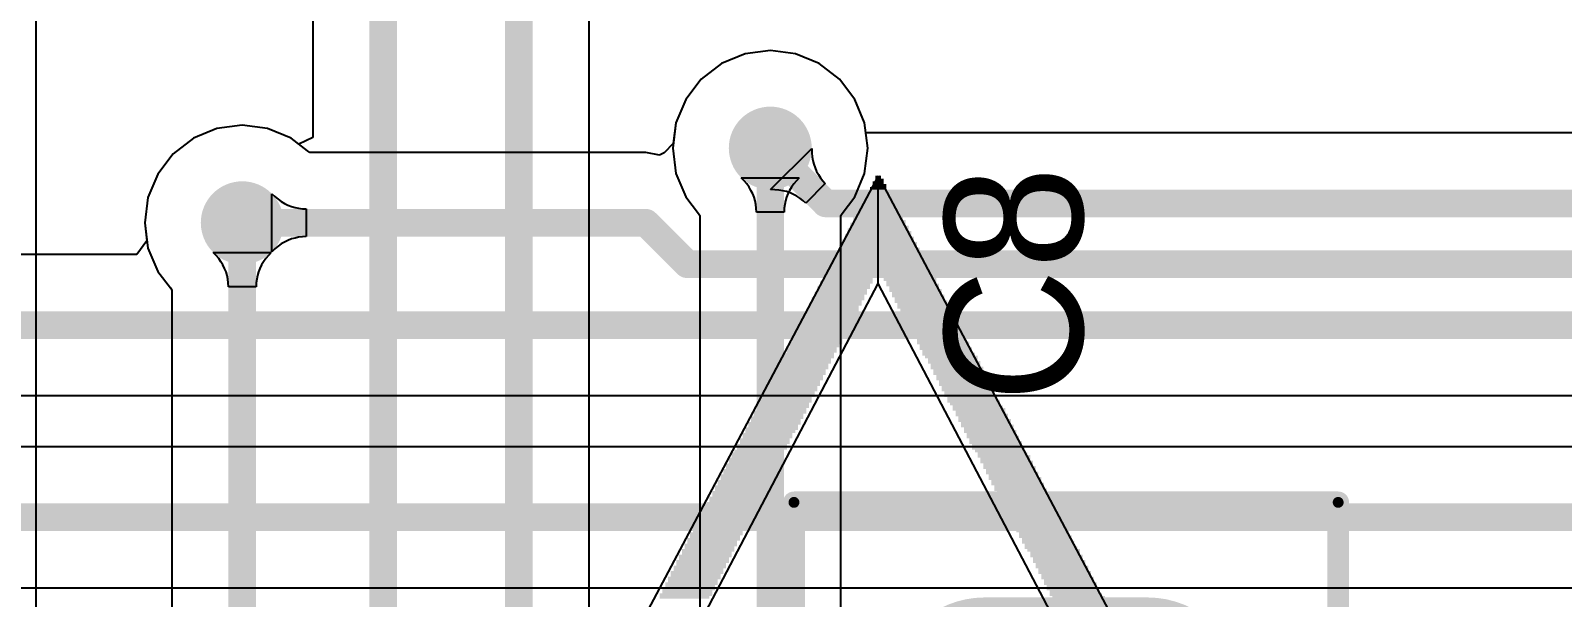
# Model space of a CAD drawing. Extents: x 8 to 204, y 9 to 177.
# Drawn here: x 56.17 to 70.24, y 38.21 to 43.42 of the extents above; entities that cross this region are included whole.
import ezdxf

# ---------------------------------------------------------------- set-up
doc = ezdxf.new("R2010")
doc.units = 0
doc.layers.get('0').update_dxf_attribs({"linetype": 'CONTINUOUS'})
for name, color, linetype in [('BOTTOMLAYER', 5, 'CONTINUOUS'), ('BOTTOMOVERLAY', 54, 'CONTINUOUS'), ('MECHANICAL13', 56, 'CONTINUOUS'), ('MECHANICAL15', 56, 'CONTINUOUS'), ('MULTILAYER', 9, 'CONTINUOUS'), ('TOPLAYER', 1, 'CONTINUOUS'), ('TOPOVERLAY', 2, 'CONTINUOUS'), ('TOPPASTE', 8, 'CONTINUOUS'), ('TOPSOLDER', 216, 'CONTINUOUS'), ('VIAHOLELAYER', 16, 'CONTINUOUS')]:
    doc.layers.add(name, color=color, linetype=linetype)

# ---------------------------------------------------------------- blocks, each defined once
blk = doc.blocks.new('CASE_B_212')
at = {"layer": 'MECHANICAL13', "const_width": 0.1}
for points in [[(-1.85, 1.5), (1.85, 1.5)], [(-1.85, 1.5), (-1.85, -1.5)], [(1.85, 1.5), (1.85, -1.5)], [(-1.85, -1.5), (1.85, -1.5)]]:
    blk.add_lwpolyline(points, dxfattribs=at)
at = {"layer": 'MECHANICAL13', "const_width": 0.05}
for points in [[(-1.875, 1.5, 1), (-1.825, 1.5, 1)], [(-1.875, 1.5, 1), (-1.825, 1.5, 1)], [(1.825, 1.5, 1), (1.875, 1.5, 1)], [(1.825, 1.5, 1), (1.875, 1.5, 1)], [(-1.875, -1.5, 1), (-1.825, -1.5, 1)], [(-1.875, -1.5, 1), (-1.825, -1.5, 1)], [(1.825, -1.5, 1), (1.875, -1.5, 1)], [(1.825, -1.5, 1), (1.875, -1.5, 1)]]:
    blk.add_lwpolyline(points, format="xyb", close=True, dxfattribs=at)
at = {"layer": 'MECHANICAL13'}
blk.add_solid([(-1.85, -1.5), (-1.352, -1.5), (-1.85, 1.5), (-1.352, 1.5)], dxfattribs=at)
at = {"layer": 'MECHANICAL15', "const_width": 0.1}
for points in [[(-4.975, 2.5), (4.975, 2.5)], [(-4.975, 2.5), (-4.975, -2.5)], [(4.975, 2.5), (4.975, -2.5)], [(0, 0.5), (0, -0.5)], [(-0.5, 0), (0.5, 0)], [(-4.975, -2.5), (4.975, -2.5)]]:
    blk.add_lwpolyline(points, dxfattribs=at)
at = {"layer": 'MECHANICAL15', "const_width": 0.05}
for points in [[(-5, 2.5, 1), (-4.95, 2.5, 1)], [(-5, 2.5, 1), (-4.95, 2.5, 1)], [(4.95, 2.5, 1), (5, 2.5, 1)], [(4.95, 2.5, 1), (5, 2.5, 1)], [(-0.025, 0.5, 1), (0.025, 0.5, 1)], [(-0.525, 0, 1), (-0.475, 0, 1)], [(0.475, 0, 1), (0.525, 0, 1)], [(-0.025, -0.5, 1), (0.025, -0.5, 1)], [(-5, -2.5, 1), (-4.95, -2.5, 1)], [(-5, -2.5, 1), (-4.95, -2.5, 1)], [(4.95, -2.5, 1), (5, -2.5, 1)], [(4.95, -2.5, 1), (5, -2.5, 1)]]:
    blk.add_lwpolyline(points, format="xyb", close=True, dxfattribs=at)
at = {"layer": 'TOPLAYER', "const_width": 0.75}
for points in [[(-3.6, 0.75, 1), (-2.85, 0.75, 1)], [(-1.95, 0.75, 1), (-1.2, 0.75, 1)], [(1.2, 0.75, 1), (1.95, 0.75, 1)], [(2.85, 0.75, 1), (3.6, 0.75, 1)], [(-3.6, -0.75, 1), (-2.85, -0.75, 1)], [(-1.95, -0.75, 1), (-1.2, -0.75, 1)], [(1.2, -0.75, 1), (1.95, -0.75, 1)], [(2.85, -0.75, 1), (3.6, -0.75, 1)]]:
    blk.add_lwpolyline(points, format="xyb", close=True, dxfattribs=at)
at = {"layer": 'TOPLAYER'}
for points in [[(-1.575, -1.5), (-1.575, 1.5), (-3.225, -1.5), (-3.225, 1.5)], [(3.225, -1.5), (3.225, 1.5), (1.575, -1.5), (1.575, 1.5)], [(-0.825, -0.75), (-0.825, 0.75), (-3.975, -0.75), (-3.975, 0.75)], [(3.975, -0.75), (3.975, 0.75), (0.825, -0.75), (0.825, 0.75)]]:
    blk.add_solid(points, dxfattribs=at)
at = {"layer": 'TOPOVERLAY'}
for p, q in [((0.003, -6.706), (0.003, -5.849)), ((-0.425, -6.277), (0.432, -6.277))]:
    blk.add_line(p, q, dxfattribs=at)
at = {"layer": 'TOPOVERLAY', "const_width": 0.2}
for points in [[(-4.975, 2.5), (-4.975, -2.5)], [(-4.975, 2.5), (4.975, 2.5)], [(4.975, 2.5), (4.975, -2.5)], [(-4.975, -2.5), (4.975, -2.5)]]:
    blk.add_lwpolyline(points, dxfattribs=at)
at = {"layer": 'TOPOVERLAY', "const_width": 0.1}
for points in [[(-5.025, 2.5, 1), (-4.925, 2.5, 1)], [(-5.025, 2.5, 1), (-4.925, 2.5, 1)], [(4.925, 2.5, 1), (5.025, 2.5, 1)], [(4.925, 2.5, 1), (5.025, 2.5, 1)], [(-5.025, -2.5, 1), (-4.925, -2.5, 1)], [(-5.025, -2.5, 1), (-4.925, -2.5, 1)], [(4.925, -2.5, 1), (5.025, -2.5, 1)], [(4.925, -2.5, 1), (5.025, -2.5, 1)]]:
    blk.add_lwpolyline(points, format="xyb", close=True, dxfattribs=at)
at = {"layer": 'TOPOVERLAY'}
blk.add_solid([(-0.686, -2.5), (0, -2.5), (-0.686, 2.5), (0, 2.5)], dxfattribs=at)
at = {"layer": 'TOPPASTE', "const_width": 0.75}
for points in [[(-3.6, 0.75, 1), (-2.85, 0.75, 1)], [(-1.95, 0.75, 1), (-1.2, 0.75, 1)], [(1.2, 0.75, 1), (1.95, 0.75, 1)], [(2.85, 0.75, 1), (3.6, 0.75, 1)], [(-3.6, -0.75, 1), (-2.85, -0.75, 1)], [(-1.95, -0.75, 1), (-1.2, -0.75, 1)], [(1.2, -0.75, 1), (1.95, -0.75, 1)], [(2.85, -0.75, 1), (3.6, -0.75, 1)]]:
    blk.add_lwpolyline(points, format="xyb", close=True, dxfattribs=at)
at = {"layer": 'TOPPASTE'}
for points in [[(-1.575, -1.5), (-1.575, 1.5), (-3.225, -1.5), (-3.225, 1.5)], [(3.225, -1.5), (3.225, 1.5), (1.575, -1.5), (1.575, 1.5)], [(-0.825, -0.75), (-0.825, 0.75), (-3.975, -0.75), (-3.975, 0.75)], [(3.975, -0.75), (3.975, 0.75), (0.825, -0.75), (0.825, 0.75)]]:
    blk.add_solid(points, dxfattribs=at)
at = {"layer": 'TOPSOLDER', "const_width": 0.877}
for points in [[(-3.663, 0.75, 1), (-2.786, 0.75, 1)], [(-2.014, 0.75, 1), (-1.137, 0.75, 1)], [(1.137, 0.75, 1), (2.014, 0.75, 1)], [(2.786, 0.75, 1), (3.663, 0.75, 1)], [(-3.663, -0.75, 1), (-2.786, -0.75, 1)], [(-2.014, -0.75, 1), (-1.137, -0.75, 1)], [(1.137, -0.75, 1), (2.014, -0.75, 1)], [(2.786, -0.75, 1), (3.663, -0.75, 1)]]:
    blk.add_lwpolyline(points, format="xyb", close=True, dxfattribs=at)
at = {"layer": 'TOPSOLDER'}
for points in [[(-1.575, -1.627), (-1.575, 1.627), (-3.225, -1.627), (-3.225, 1.627)], [(3.225, -1.627), (3.225, 1.627), (1.575, -1.627), (1.575, 1.627)], [(-0.698, -0.75), (-0.698, 0.75), (-4.102, -0.75), (-4.102, 0.75)], [(4.102, -0.75), (4.102, 0.75), (0.698, -0.75), (0.698, 0.75)]]:
    blk.add_solid(points, dxfattribs=at)
blk = doc.blocks.new('LEIA_DOCUMENTACAO_B_224')
at = {"layer": 'BOTTOMOVERLAY'}
for p, q in [((-0.0254, -7.5184), (-6.1976, 4.1148)), ((-5.6134, 4.1148), (-0.0254, -6.5278)), ((-0.0254, -7.5184), (6.1468, 4.1148)), ((5.5626, 4.1148), (-0.0254, -6.5278)), ((-0.0254, -6.5278), (-0.0254, -7.5184)), ((-0.0254, -6.5278), (-0.0254, -7.5184))]:
    blk.add_line(p, q, dxfattribs=at)
for points in [[(-2.1082, -3.6576), (-1.6256, -3.6576), (-2.1082, -3.6322), (-1.6256, -3.6322)], [(-2.0828, -3.683), (-1.6002, -3.683), (-2.0828, -3.6576), (-1.6002, -3.6576)], [(1.4986, -3.683), (1.9812, -3.683), (1.4986, -3.6576), (1.9812, -3.6576)], [(1.524, -3.6576), (1.9812, -3.6576), (1.524, -3.6322), (1.9812, -3.6322)], [(-2.0574, -3.7084), (-1.6002, -3.7084), (-2.0574, -3.683), (-1.6002, -3.683)], [(-2.0574, -3.7338), (-1.5748, -3.7338), (-2.0574, -3.7084), (-1.5748, -3.7084)], [(-2.032, -3.7592), (-1.5748, -3.7592), (-2.032, -3.7338), (-1.5748, -3.7338)], [(-2.032, -3.7846), (-1.5494, -3.7846), (-2.032, -3.7592), (-1.5494, -3.7592)], [(-2.0066, -3.81), (-1.5494, -3.81), (-2.0066, -3.7846), (-1.5494, -3.7846)], [(1.4478, -3.7846), (1.9304, -3.7846), (1.4478, -3.7592), (1.9304, -3.7592)], [(1.4478, -3.81), (1.905, -3.81), (1.4478, -3.7846), (1.905, -3.7846)], [(1.4732, -3.7338), (1.9558, -3.7338), (1.4732, -3.7084), (1.9558, -3.7084)], [(1.4732, -3.7592), (1.9304, -3.7592), (1.4732, -3.7338), (1.9304, -3.7338)], [(1.4986, -3.7084), (1.9558, -3.7084), (1.4986, -3.683), (1.9558, -3.683)], [(-2.0066, -3.8354), (-1.524, -3.8354), (-2.0066, -3.81), (-1.524, -3.81)], [(-1.9812, -3.8608), (-1.524, -3.8608), (-1.9812, -3.8354), (-1.524, -3.8354)], [(-1.9812, -3.8862), (-1.4986, -3.8862), (-1.9812, -3.8608), (-1.4986, -3.8608)], [(-1.9558, -3.9116), (-1.4986, -3.9116), (-1.9558, -3.8862), (-1.4986, -3.8862)], [(-1.9558, -3.937), (-1.4732, -3.937), (-1.9558, -3.9116), (-1.4732, -3.9116)], [(-1.9304, -3.9624), (-1.4732, -3.9624), (-1.9304, -3.937), (-1.4732, -3.937)], [(1.3716, -3.937), (1.8542, -3.937), (1.3716, -3.9116), (1.8542, -3.9116)], [(1.3716, -3.9624), (1.8288, -3.9624), (1.3716, -3.937), (1.8288, -3.937)], [(1.397, -3.8862), (1.8796, -3.8862), (1.397, -3.8608), (1.8796, -3.8608)], [(1.397, -3.9116), (1.8542, -3.9116), (1.397, -3.8862), (1.8542, -3.8862)], [(1.4224, -3.8354), (1.905, -3.8354), (1.4224, -3.81), (1.905, -3.81)], [(1.4224, -3.8608), (1.8796, -3.8608), (1.4224, -3.8354), (1.8796, -3.8354)], [(-1.9304, -3.9878), (-1.4478, -3.9878), (-1.9304, -3.9624), (-1.4478, -3.9624)], [(-1.905, -4.0132), (-1.4478, -4.0132), (-1.905, -3.9878), (-1.4478, -3.9878)], [(-1.905, -4.0386), (-1.4224, -4.0386), (-1.905, -4.0132), (-1.4224, -4.0132)], [(-1.8796, -4.064), (-1.4224, -4.064), (-1.8796, -4.0386), (-1.4224, -4.0386)], [(-1.8796, -4.0894), (-1.397, -4.0894), (-1.8796, -4.064), (-1.397, -4.064)], [(1.2954, -4.0894), (1.778, -4.0894), (1.2954, -4.064), (1.778, -4.064)], [(1.3208, -4.0386), (1.8034, -4.0386), (1.3208, -4.0132), (1.8034, -4.0132)], [(1.3208, -4.064), (1.778, -4.064), (1.3208, -4.0386), (1.778, -4.0386)], [(1.3462, -3.9878), (1.8288, -3.9878), (1.3462, -3.9624), (1.8288, -3.9624)], [(1.3462, -4.0132), (1.8034, -4.0132), (1.3462, -3.9878), (1.8034, -3.9878)], [(-1.8542, -4.1148), (-1.3716, -4.1148), (-1.8542, -4.0894), (-1.3716, -4.0894)], [(-1.8288, -4.1402), (-1.3716, -4.1402), (-1.8288, -4.1148), (-1.3716, -4.1148)], [(-1.8288, -4.1656), (-1.3462, -4.1656), (-1.8288, -4.1402), (-1.3462, -4.1402)], [(-1.8034, -4.191), (-1.3462, -4.191), (-1.8034, -4.1656), (-1.3462, -4.1656)], [(-1.8034, -4.2164), (-1.3208, -4.2164), (-1.8034, -4.191), (-1.3208, -4.191)], [(-1.778, -4.2418), (-1.3208, -4.2418), (-1.778, -4.2164), (-1.3208, -4.2164)], [(1.2192, -4.2418), (1.7018, -4.2418), (1.2192, -4.2164), (1.7018, -4.2164)], [(1.2446, -4.191), (1.7272, -4.191), (1.2446, -4.1656), (1.7272, -4.1656)], [(1.2446, -4.2164), (1.7018, -4.2164), (1.2446, -4.191), (1.7018, -4.191)], [(1.27, -4.1402), (1.7526, -4.1402), (1.27, -4.1148), (1.7526, -4.1148)], [(1.27, -4.1656), (1.7272, -4.1656), (1.27, -4.1402), (1.7272, -4.1402)], [(1.2954, -4.1148), (1.7526, -4.1148), (1.2954, -4.0894), (1.7526, -4.0894)], [(-1.778, -4.2672), (-1.2954, -4.2672), (-1.778, -4.2418), (-1.2954, -4.2418)], [(-1.7526, -4.2926), (-1.2954, -4.2926), (-1.7526, -4.2672), (-1.2954, -4.2672)], [(-1.7526, -4.318), (-1.27, -4.318), (-1.7526, -4.2926), (-1.27, -4.2926)], [(-1.7272, -4.3434), (-1.27, -4.3434), (-1.7272, -4.318), (-1.27, -4.318)], [(-1.7272, -4.3688), (-1.2446, -4.3688), (-1.7272, -4.3434), (-1.2446, -4.3434)], [(1.1684, -4.3434), (1.6256, -4.3434), (1.1684, -4.318), (1.6256, -4.318)], [(1.1684, -4.3688), (1.6256, -4.3688), (1.1684, -4.3434), (1.6256, -4.3434)], [(1.1938, -4.2926), (1.651, -4.2926), (1.1938, -4.2672), (1.651, -4.2672)], [(1.1938, -4.318), (1.651, -4.318), (1.1938, -4.2926), (1.651, -4.2926)], [(1.2192, -4.2672), (1.6764, -4.2672), (1.2192, -4.2418), (1.6764, -4.2418)], [(-1.7018, -4.3942), (-1.2446, -4.3942), (-1.7018, -4.3688), (-1.2446, -4.3688)], [(-1.7018, -4.4196), (-1.2192, -4.4196), (-1.7018, -4.3942), (-1.2192, -4.3942)], [(-1.6764, -4.445), (-1.2192, -4.445), (-1.6764, -4.4196), (-1.2192, -4.4196)], [(-1.6764, -4.4704), (-1.1938, -4.4704), (-1.6764, -4.445), (-1.1938, -4.445)], [(-1.651, -4.4958), (-1.1938, -4.4958), (-1.651, -4.4704), (-1.1938, -4.4704)], [(-1.651, -4.5212), (-1.1684, -4.5212), (-1.651, -4.4958), (-1.1684, -4.4958)], [(1.0668, -4.5212), (1.5494, -4.5212), (1.0668, -4.4958), (1.5494, -4.4958)], [(1.0922, -4.4704), (1.5748, -4.4704), (1.0922, -4.445), (1.5748, -4.445)], [(1.0922, -4.4958), (1.5494, -4.4958), (1.0922, -4.4704), (1.5494, -4.4704)], [(1.1176, -4.4196), (1.6002, -4.4196), (1.1176, -4.3942), (1.6002, -4.3942)], [(1.1176, -4.445), (1.5748, -4.445), (1.1176, -4.4196), (1.5748, -4.4196)], [(1.143, -4.3942), (1.6002, -4.3942), (1.143, -4.3688), (1.6002, -4.3688)], [(-1.6256, -4.5466), (-1.1684, -4.5466), (-1.6256, -4.5212), (-1.1684, -4.5212)], [(-1.6002, -4.572), (-1.143, -4.572), (-1.6002, -4.5466), (-1.143, -4.5466)], [(-1.6002, -4.5974), (-1.1176, -4.5974), (-1.6002, -4.572), (-1.1176, -4.572)], [(-1.5748, -4.6228), (-1.1176, -4.6228), (-1.5748, -4.5974), (-1.1176, -4.5974)], [(-1.5748, -4.6482), (-1.0922, -4.6482), (-1.5748, -4.6228), (-1.0922, -4.6228)], [(1.016, -4.6228), (1.4986, -4.6228), (1.016, -4.5974), (1.4986, -4.5974)], [(1.016, -4.6482), (1.4732, -4.6482), (1.016, -4.6228), (1.4732, -4.6228)], [(1.0414, -4.572), (1.524, -4.572), (1.0414, -4.5466), (1.524, -4.5466)], [(1.0414, -4.5974), (1.4986, -4.5974), (1.0414, -4.572), (1.4986, -4.572)], [(1.0668, -4.5466), (1.524, -4.5466), (1.0668, -4.5212), (1.524, -4.5212)], [(-1.5494, -4.6736), (-1.0922, -4.6736), (-1.5494, -4.6482), (-1.0922, -4.6482)], [(-1.5494, -4.699), (-1.0668, -4.699), (-1.5494, -4.6736), (-1.0668, -4.6736)], [(-1.524, -4.7244), (-1.0668, -4.7244), (-1.524, -4.699), (-1.0668, -4.699)], [(-1.524, -4.7498), (-1.0414, -4.7498), (-1.524, -4.7244), (-1.0414, -4.7244)], [(-1.4986, -4.7752), (-1.0414, -4.7752), (-1.4986, -4.7498), (-1.0414, -4.7498)], [(-1.4986, -4.8006), (-1.016, -4.8006), (-1.4986, -4.7752), (-1.016, -4.7752)], [(0.9398, -4.7752), (1.4224, -4.7752), (0.9398, -4.7498), (1.4224, -4.7498)], [(0.9398, -4.8006), (1.397, -4.8006), (0.9398, -4.7752), (1.397, -4.7752)], [(0.9652, -4.7244), (1.4478, -4.7244), (0.9652, -4.699), (1.4478, -4.699)], [(0.9652, -4.7498), (1.4224, -4.7498), (0.9652, -4.7244), (1.4224, -4.7244)], [(0.9906, -4.6736), (1.4732, -4.6736), (0.9906, -4.6482), (1.4732, -4.6482)], [(0.9906, -4.699), (1.4478, -4.699), (0.9906, -4.6736), (1.4478, -4.6736)], [(-1.4732, -4.826), (-1.016, -4.826), (-1.4732, -4.8006), (-1.016, -4.8006)], [(-1.4732, -4.8514), (-0.9906, -4.8514), (-1.4732, -4.826), (-0.9906, -4.826)], [(-1.4478, -4.8768), (-0.9906, -4.8768), (-1.4478, -4.8514), (-0.9906, -4.8514)], [(-1.4478, -4.9022), (-0.9652, -4.9022), (-1.4478, -4.8768), (-0.9652, -4.8768)], [(-1.4224, -4.9276), (-0.9652, -4.9276), (-1.4224, -4.9022), (-0.9652, -4.9022)], [(0.8636, -4.9276), (1.3462, -4.9276), (0.8636, -4.9022), (1.3462, -4.9022)], [(0.889, -4.8768), (1.3716, -4.8768), (0.889, -4.8514), (1.3716, -4.8514)], [(0.889, -4.9022), (1.3462, -4.9022), (0.889, -4.8768), (1.3462, -4.8768)], [(0.9144, -4.826), (1.397, -4.826), (0.9144, -4.8006), (1.397, -4.8006)], [(0.9144, -4.8514), (1.3716, -4.8514), (0.9144, -4.826), (1.3716, -4.826)], [(-1.4224, -4.953), (-0.9398, -4.953), (-1.4224, -4.9276), (-0.9398, -4.9276)], [(-1.397, -4.9784), (-0.9398, -4.9784), (-1.397, -4.953), (-0.9398, -4.953)], [(-1.3716, -5.0038), (-0.9144, -5.0038), (-1.3716, -4.9784), (-0.9144, -4.9784)], [(-1.3716, -5.0292), (-0.889, -5.0292), (-1.3716, -5.0038), (-0.889, -5.0038)], [(-1.3462, -5.0546), (-0.889, -5.0546), (-1.3462, -5.0292), (-0.889, -5.0292)], [(-1.3462, -5.08), (-0.8636, -5.08), (-1.3462, -5.0546), (-0.8636, -5.0546)], [(0.7874, -5.08), (1.2446, -5.08), (0.7874, -5.0546), (1.2446, -5.0546)], [(0.8128, -5.0292), (1.27, -5.0292), (0.8128, -5.0038), (1.27, -5.0038)], [(0.8128, -5.0546), (1.27, -5.0546), (0.8128, -5.0292), (1.27, -5.0292)], [(0.8382, -4.9784), (1.3208, -4.9784), (0.8382, -4.953), (1.3208, -4.953)], [(0.8382, -5.0038), (1.2954, -5.0038), (0.8382, -4.9784), (1.2954, -4.9784)], [(0.8636, -4.953), (1.3208, -4.953), (0.8636, -4.9276), (1.3208, -4.9276)], [(-1.3208, -5.1054), (-0.8636, -5.1054), (-1.3208, -5.08), (-0.8636, -5.08)], [(-1.3208, -5.1308), (-0.8382, -5.1308), (-1.3208, -5.1054), (-0.8382, -5.1054)], [(-1.2954, -5.1562), (-0.8382, -5.1562), (-1.2954, -5.1308), (-0.8382, -5.1308)], [(-1.2954, -5.1816), (-0.8128, -5.1816), (-1.2954, -5.1562), (-0.8128, -5.1562)], [(-1.27, -5.207), (-0.8128, -5.207), (-1.27, -5.1816), (-0.8128, -5.1816)], [(0.7112, -5.207), (1.1938, -5.207), (0.7112, -5.1816), (1.1938, -5.1816)], [(0.7366, -5.1816), (1.1938, -5.1816), (0.7366, -5.1562), (1.1938, -5.1562)], [(0.762, -5.1308), (1.2192, -5.1308), (0.762, -5.1054), (1.2192, -5.1054)], [(0.762, -5.1562), (1.2192, -5.1562), (0.762, -5.1308), (1.2192, -5.1308)], [(0.7874, -5.1054), (1.2446, -5.1054), (0.7874, -5.08), (1.2446, -5.08)], [(-1.27, -5.2324), (-0.7874, -5.2324), (-1.27, -5.207), (-0.7874, -5.207)], [(-1.2446, -5.2578), (-0.7874, -5.2578), (-1.2446, -5.2324), (-0.7874, -5.2324)], [(-1.2446, -5.2832), (-0.762, -5.2832), (-1.2446, -5.2578), (-0.762, -5.2578)], [(-1.2192, -5.3086), (-0.762, -5.3086), (-1.2192, -5.2832), (-0.762, -5.2832)], [(-1.2192, -5.334), (-0.7366, -5.334), (-1.2192, -5.3086), (-0.7366, -5.3086)], [(-1.1938, -5.3594), (-0.7366, -5.3594), (-1.1938, -5.334), (-0.7366, -5.334)], [(0.635, -5.3594), (1.1176, -5.3594), (0.635, -5.334), (1.1176, -5.334)], [(0.6604, -5.3086), (1.143, -5.3086), (0.6604, -5.2832), (1.143, -5.2832)], [(0.6604, -5.334), (1.1176, -5.334), (0.6604, -5.3086), (1.1176, -5.3086)], [(0.6858, -5.2578), (1.1684, -5.2578), (0.6858, -5.2324), (1.1684, -5.2324)], [(0.6858, -5.2832), (1.143, -5.2832), (0.6858, -5.2578), (1.143, -5.2578)], [(0.7112, -5.2324), (1.1684, -5.2324), (0.7112, -5.207), (1.1684, -5.207)], [(-1.1938, -5.3848), (-0.7112, -5.3848), (-1.1938, -5.3594), (-0.7112, -5.3594)], [(-1.1684, -5.4102), (-0.7112, -5.4102), (-1.1684, -5.3848), (-0.7112, -5.3848)], [(-1.143, -5.4356), (-0.6858, -5.4356), (-1.143, -5.4102), (-0.6858, -5.4102)], [(-1.143, -5.461), (-0.6604, -5.461), (-1.143, -5.4356), (-0.6604, -5.4356)], [(-1.1176, -5.4864), (-0.6604, -5.4864), (-1.1176, -5.461), (-0.6604, -5.461)], [(-1.1176, -5.5118), (-0.635, -5.5118), (-1.1176, -5.4864), (-0.635, -5.4864)], [(0.5588, -5.5118), (1.0414, -5.5118), (0.5588, -5.4864), (1.0414, -5.4864)], [(0.5842, -5.461), (1.0668, -5.461), (0.5842, -5.4356), (1.0668, -5.4356)], [(0.5842, -5.4864), (1.0414, -5.4864), (0.5842, -5.461), (1.0414, -5.461)], [(0.6096, -5.4102), (1.0922, -5.4102), (0.6096, -5.3848), (1.0922, -5.3848)], [(0.6096, -5.4356), (1.0668, -5.4356), (0.6096, -5.4102), (1.0668, -5.4102)], [(0.635, -5.3848), (1.0922, -5.3848), (0.635, -5.3594), (1.0922, -5.3594)], [(-1.0922, -5.5372), (-0.635, -5.5372), (-1.0922, -5.5118), (-0.635, -5.5118)], [(-1.0922, -5.5626), (-0.6096, -5.5626), (-1.0922, -5.5372), (-0.6096, -5.5372)], [(-1.0668, -5.588), (-0.6096, -5.588), (-1.0668, -5.5626), (-0.6096, -5.5626)], [(-1.0668, -5.6134), (-0.5842, -5.6134), (-1.0668, -5.588), (-0.5842, -5.588)], [(-1.0414, -5.6388), (-0.5842, -5.6388), (-1.0414, -5.6134), (-0.5842, -5.6134)], [(0.508, -5.6134), (0.9906, -5.6134), (0.508, -5.588), (0.9906, -5.588)], [(0.508, -5.6388), (0.9652, -5.6388), (0.508, -5.6134), (0.9652, -5.6134)], [(0.5334, -5.5626), (1.016, -5.5626), (0.5334, -5.5372), (1.016, -5.5372)], [(0.5334, -5.588), (0.9906, -5.588), (0.5334, -5.5626), (0.9906, -5.5626)], [(0.5588, -5.5372), (1.016, -5.5372), (0.5588, -5.5118), (1.016, -5.5118)], [(-1.0414, -5.6642), (-0.5588, -5.6642), (-1.0414, -5.6388), (-0.5588, -5.6388)], [(-1.016, -5.6896), (-0.5588, -5.6896), (-1.016, -5.6642), (-0.5588, -5.6642)], [(-1.016, -5.715), (-0.5334, -5.715), (-1.016, -5.6896), (-0.5334, -5.6896)], [(-0.9906, -5.7404), (-0.5334, -5.7404), (-0.9906, -5.715), (-0.5334, -5.715)], [(-0.9906, -5.7658), (-0.508, -5.7658), (-0.9906, -5.7404), (-0.508, -5.7404)], [(-0.9652, -5.7912), (-0.508, -5.7912), (-0.9652, -5.7658), (-0.508, -5.7658)], [(0.4318, -5.7658), (0.9144, -5.7658), (0.4318, -5.7404), (0.9144, -5.7404)], [(0.4318, -5.7912), (0.889, -5.7912), (0.4318, -5.7658), (0.889, -5.7658)], [(0.4572, -5.715), (0.9398, -5.715), (0.4572, -5.6896), (0.9398, -5.6896)], [(0.4572, -5.7404), (0.9144, -5.7404), (0.4572, -5.715), (0.9144, -5.715)], [(0.4826, -5.6642), (0.9652, -5.6642), (0.4826, -5.6388), (0.9652, -5.6388)], [(0.4826, -5.6896), (0.9398, -5.6896), (0.4826, -5.6642), (0.9398, -5.6642)], [(-0.9652, -5.8166), (-0.4826, -5.8166), (-0.9652, -5.7912), (-0.4826, -5.7912)], [(-0.9398, -5.842), (-0.4826, -5.842), (-0.9398, -5.8166), (-0.4826, -5.8166)], [(-0.9398, -5.8674), (-0.4572, -5.8674), (-0.9398, -5.842), (-0.4572, -5.842)], [(-0.9144, -5.8928), (-0.4318, -5.8928), (-0.9144, -5.8674), (-0.4318, -5.8674)], [(-0.889, -5.9182), (-0.4318, -5.9182), (-0.889, -5.8928), (-0.4318, -5.8928)], [(0.3556, -5.9182), (0.8128, -5.9182), (0.3556, -5.8928), (0.8128, -5.8928)], [(0.381, -5.8674), (0.8382, -5.8674), (0.381, -5.842), (0.8382, -5.842)], [(0.381, -5.8928), (0.8382, -5.8928), (0.381, -5.8674), (0.8382, -5.8674)], [(0.4064, -5.8166), (0.8636, -5.8166), (0.4064, -5.7912), (0.8636, -5.7912)], [(0.4064, -5.842), (0.8636, -5.842), (0.4064, -5.8166), (0.8636, -5.8166)], [(-0.889, -5.9436), (-0.4064, -5.9436), (-0.889, -5.9182), (-0.4064, -5.9182)], [(-0.8636, -5.969), (-0.4064, -5.969), (-0.8636, -5.9436), (-0.4064, -5.9436)], [(-0.8636, -5.9944), (-0.381, -5.9944), (-0.8636, -5.969), (-0.381, -5.969)], [(-0.8382, -6.0198), (-0.381, -6.0198), (-0.8382, -5.9944), (-0.381, -5.9944)], [(-0.8382, -6.0452), (-0.3556, -6.0452), (-0.8382, -6.0198), (-0.3556, -6.0198)], [(-0.8128, -6.0706), (-0.3556, -6.0706), (-0.8128, -6.0452), (-0.3556, -6.0452)], [(0.2794, -6.0452), (0.762, -6.0452), (0.2794, -6.0198), (0.762, -6.0198)], [(0.2794, -6.0706), (0.7366, -6.0706), (0.2794, -6.0452), (0.7366, -6.0452)], [(0.3048, -5.9944), (0.7874, -5.9944), (0.3048, -5.969), (0.7874, -5.969)], [(0.3048, -6.0198), (0.762, -6.0198), (0.3048, -5.9944), (0.762, -5.9944)], [(0.3302, -5.969), (0.7874, -5.969), (0.3302, -5.9436), (0.7874, -5.9436)], [(0.3556, -5.9436), (0.8128, -5.9436), (0.3556, -5.9182), (0.8128, -5.9182)], [(-0.8128, -6.096), (-0.3302, -6.096), (-0.8128, -6.0706), (-0.3302, -6.0706)], [(-0.7874, -6.1214), (-0.3302, -6.1214), (-0.7874, -6.096), (-0.3302, -6.096)], [(-0.7874, -6.1468), (-0.3048, -6.1468), (-0.7874, -6.1214), (-0.3048, -6.1214)], [(-0.762, -6.1722), (-0.3048, -6.1722), (-0.762, -6.1468), (-0.3048, -6.1468)], [(-0.762, -6.1976), (-0.2794, -6.1976), (-0.762, -6.1722), (-0.2794, -6.1722)], [(0.2032, -6.1976), (0.6858, -6.1976), (0.2032, -6.1722), (0.6858, -6.1722)], [(0.2286, -6.1468), (0.7112, -6.1468), (0.2286, -6.1214), (0.7112, -6.1214)], [(0.2286, -6.1722), (0.6858, -6.1722), (0.2286, -6.1468), (0.6858, -6.1468)], [(0.254, -6.096), (0.7366, -6.096), (0.254, -6.0706), (0.7366, -6.0706)], [(0.254, -6.1214), (0.7112, -6.1214), (0.254, -6.096), (0.7112, -6.096)], [(-0.7366, -6.223), (-0.2794, -6.223), (-0.7366, -6.1976), (-0.2794, -6.1976)], [(-0.7366, -6.2484), (-0.254, -6.2484), (-0.7366, -6.223), (-0.254, -6.223)], [(-0.7112, -6.2738), (-0.254, -6.2738), (-0.7112, -6.2484), (-0.254, -6.2484)], [(-0.7112, -6.2992), (-0.2286, -6.2992), (-0.7112, -6.2738), (-0.2286, -6.2738)], [(-0.6858, -6.3246), (-0.2032, -6.3246), (-0.6858, -6.2992), (-0.2032, -6.2992)], [(-0.6604, -6.35), (-0.2032, -6.35), (-0.6604, -6.3246), (-0.2032, -6.3246)], [(0.127, -6.35), (0.6096, -6.35), (0.127, -6.3246), (0.6096, -6.3246)], [(0.1524, -6.2992), (0.635, -6.2992), (0.1524, -6.2738), (0.635, -6.2738)], [(0.1524, -6.3246), (0.6096, -6.3246), (0.1524, -6.2992), (0.6096, -6.2992)], [(0.1778, -6.2484), (0.6604, -6.2484), (0.1778, -6.223), (0.6604, -6.223)], [(0.1778, -6.2738), (0.635, -6.2738), (0.1778, -6.2484), (0.635, -6.2484)], [(0.2032, -6.223), (0.6604, -6.223), (0.2032, -6.1976), (0.6604, -6.1976)], [(-0.6604, -6.3754), (-0.1778, -6.3754), (-0.6604, -6.35), (-0.1778, -6.35)], [(-0.635, -6.4008), (-0.1778, -6.4008), (-0.635, -6.3754), (-0.1778, -6.3754)], [(-0.635, -6.4262), (-0.1524, -6.4262), (-0.635, -6.4008), (-0.1524, -6.4008)], [(-0.6096, -6.4516), (-0.1524, -6.4516), (-0.6096, -6.4262), (-0.1524, -6.4262)], [(-0.6096, -6.477), (-0.127, -6.477), (-0.6096, -6.4516), (-0.127, -6.4516)], [(0.0762, -6.4516), (0.5588, -6.4516), (0.0762, -6.4262), (0.5588, -6.4262)], [(0.0762, -6.477), (0.5334, -6.477), (0.0762, -6.4516), (0.5334, -6.4516)], [(0.1016, -6.4008), (0.5842, -6.4008), (0.1016, -6.3754), (0.5842, -6.3754)], [(0.1016, -6.4262), (0.5588, -6.4262), (0.1016, -6.4008), (0.5588, -6.4008)], [(0.127, -6.3754), (0.5842, -6.3754), (0.127, -6.35), (0.5842, -6.35)], [(-0.5842, -6.5024), (-0.127, -6.5024), (-0.5842, -6.477), (-0.127, -6.477)], [(-0.5842, -6.5278), (-0.1016, -6.5278), (-0.5842, -6.5024), (-0.1016, -6.5024)], [(-0.5588, -6.5532), (-0.1016, -6.5532), (-0.5588, -6.5278), (-0.1016, -6.5278)], [(-0.5588, -6.5786), (-0.0762, -6.5786), (-0.5588, -6.5532), (-0.0762, -6.5532)], [(-0.5334, -6.604), (-0.0762, -6.604), (-0.5334, -6.5786), (-0.0762, -6.5786)], [(-0.5334, -6.6294), (-0.0508, -6.6294), (-0.5334, -6.604), (-0.0508, -6.604)], [(0, -6.604), (0.4572, -6.604), (0, -6.5786), (0.4572, -6.5786)], [(0, -6.6294), (0.4572, -6.6294), (0, -6.604), (0.4572, -6.604)], [(0.0254, -6.5532), (0.508, -6.5532), (0.0254, -6.5278), (0.508, -6.5278)], [(0.0254, -6.5786), (0.4826, -6.5786), (0.0254, -6.5532), (0.4826, -6.5532)], [(0.0508, -6.5024), (0.5334, -6.5024), (0.0508, -6.477), (0.5334, -6.477)], [(0.0508, -6.5278), (0.508, -6.5278), (0.0508, -6.5024), (0.508, -6.5024)], [(-0.508, -6.6548), (-0.0508, -6.6548), (-0.508, -6.6294), (-0.0508, -6.6294)], [(-0.508, -6.6802), (0.4318, -6.6802), (-0.508, -6.6548), (0.4318, -6.6548)], [(-0.4826, -6.7056), (0.4064, -6.7056), (-0.4826, -6.6802), (0.4064, -6.6802)], [(-0.4826, -6.731), (0.4064, -6.731), (-0.4826, -6.7056), (0.4064, -6.7056)], [(-0.4572, -6.7564), (0.381, -6.7564), (-0.4572, -6.731), (0.381, -6.731)], [(-0.0254, -6.6548), (0.4318, -6.6548), (-0.0254, -6.6294), (0.4318, -6.6294)], [(-0.4318, -6.7818), (0.381, -6.7818), (-0.4318, -6.7564), (0.381, -6.7564)], [(-0.4318, -6.8072), (0.3556, -6.8072), (-0.4318, -6.7818), (0.3556, -6.7818)], [(-0.4064, -6.8326), (0.3556, -6.8326), (-0.4064, -6.8072), (0.3556, -6.8072)], [(-0.4064, -6.858), (0.3302, -6.858), (-0.4064, -6.8326), (0.3302, -6.8326)], [(-0.381, -6.8834), (0.3302, -6.8834), (-0.381, -6.858), (0.3302, -6.858)], [(-0.381, -6.9088), (0.3048, -6.9088), (-0.381, -6.8834), (0.3048, -6.8834)], [(-0.3556, -6.9342), (0.3048, -6.9342), (-0.3556, -6.9088), (0.3048, -6.9088)], [(-0.3556, -6.9596), (0.2794, -6.9596), (-0.3556, -6.9342), (0.2794, -6.9342)], [(-0.3302, -6.985), (0.2794, -6.985), (-0.3302, -6.9596), (0.2794, -6.9596)], [(-0.3302, -7.0104), (0.254, -7.0104), (-0.3302, -6.985), (0.254, -6.985)], [(-0.3048, -7.0358), (0.254, -7.0358), (-0.3048, -7.0104), (0.254, -7.0104)], [(-0.3048, -7.0612), (0.2286, -7.0612), (-0.3048, -7.0358), (0.2286, -7.0358)], [(-0.2794, -7.0866), (0.2286, -7.0866), (-0.2794, -7.0612), (0.2286, -7.0612)], [(-0.2794, -7.112), (0.2032, -7.112), (-0.2794, -7.0866), (0.2032, -7.0866)], [(-0.254, -7.1374), (0.2032, -7.1374), (-0.254, -7.112), (0.2032, -7.112)], [(-0.254, -7.1628), (0.1778, -7.1628), (-0.254, -7.1374), (0.1778, -7.1374)], [(-0.2286, -7.1882), (0.1778, -7.1882), (-0.2286, -7.1628), (0.1778, -7.1628)], [(-0.2032, -7.2136), (0.1524, -7.2136), (-0.2032, -7.1882), (0.1524, -7.1882)], [(-0.2032, -7.239), (0.1524, -7.239), (-0.2032, -7.2136), (0.1524, -7.2136)], [(-0.1778, -7.2644), (0.127, -7.2644), (-0.1778, -7.239), (0.127, -7.239)], [(-0.1778, -7.2898), (0.127, -7.2898), (-0.1778, -7.2644), (0.127, -7.2644)], [(-0.1524, -7.3152), (0.1016, -7.3152), (-0.1524, -7.2898), (0.1016, -7.2898)], [(-0.1524, -7.3406), (0.0762, -7.3406), (-0.1524, -7.3152), (0.0762, -7.3152)], [(-0.127, -7.366), (0.0762, -7.366), (-0.127, -7.3406), (0.0762, -7.3406)], [(-0.127, -7.3914), (0.0508, -7.3914), (-0.127, -7.366), (0.0508, -7.366)], [(-0.1016, -7.4168), (0.0508, -7.4168), (-0.1016, -7.3914), (0.0508, -7.3914)], [(-0.1016, -7.4422), (0.0254, -7.4422), (-0.1016, -7.4168), (0.0254, -7.4168)], [(-0.0762, -7.4676), (0.0254, -7.4676), (-0.0762, -7.4422), (0.0254, -7.4422)], [(-0.0762, -7.493), (0, -7.493), (-0.0762, -7.4676), (0, -7.4676)], [(-0.0508, -7.5184), (0, -7.5184), (-0.0508, -7.493), (0, -7.493)]]:
    blk.add_solid(points, dxfattribs=at)

msp = doc.modelspace()

# ---------------------------------------------------------------- linework, layer by layer
at = {"layer": 'BOTTOMLAYER'}
for p, q in [((62.735, 43.208), (62.518, 43.118)), ((62.967, 43.238), (62.735, 43.208)), ((63.199, 43.208), (62.967, 43.238)), ((63.415, 43.118), (63.199, 43.208)), ((62.518, 43.118), (62.333, 42.976)), ((63.601, 42.976), (63.415, 43.118)), ((62.333, 42.976), (62.19, 42.79)), ((63.743, 42.79), (63.601, 42.976)), ((62.19, 42.79), (62.1, 42.574)), ((63.833, 42.574), (63.743, 42.79)), ((57.883, 42.522), (57.667, 42.433)), ((58.115, 42.553), (57.883, 42.522)), ((58.347, 42.522), (58.115, 42.553)), ((58.564, 42.433), (58.347, 42.522)), ((62.1, 42.574), (62.075, 42.383)), ((63.845, 42.481), (63.833, 42.574)), ((57.667, 42.433), (57.481, 42.29)), ((58.715, 42.317), (58.564, 42.433)), ((62.075, 42.383), (61.992, 42.3)), ((80.424, 42.481), (63.845, 42.481)), ((57.481, 42.29), (57.339, 42.104)), ((58.735, 42.303), (58.715, 42.317)), ((61.824, 42.303), (58.735, 42.303)), ((61.95, 42.278), (61.824, 42.303)), ((61.992, 42.3), (61.95, 42.278)), ((62.97, 41.961), (63.348, 42.338)), ((63.348, 42.338), (63.348, 42.3)), ((63.348, 42.3), (63.352, 42.263)), ((63.352, 42.263), (63.358, 42.227)), ((63.358, 42.227), (63.367, 42.193)), ((57.339, 42.104), (57.249, 41.888)), ((63.367, 42.193), (63.378, 42.16)), ((63.378, 42.16), (63.391, 42.128)), ((63.391, 42.128), (63.408, 42.098)), ((63.408, 42.098), (63.427, 42.069)), ((63.009, 41.96), (62.97, 41.961)), ((63.046, 41.956), (63.009, 41.96)), ((63.082, 41.95), (63.046, 41.956)), ((63.116, 41.942), (63.082, 41.95)), ((63.149, 41.931), (63.116, 41.942)), ((63.472, 42.016), (63.292, 41.836)), ((63.427, 42.069), (63.448, 42.042)), ((63.448, 42.042), (63.472, 42.016)), ((57.249, 41.888), (57.219, 41.656)), ((58.387, 41.389), (58.387, 41.923)), ((58.387, 41.923), (58.415, 41.896)), ((58.415, 41.896), (58.444, 41.872)), ((58.444, 41.872), (58.473, 41.851)), ((58.473, 41.851), (58.504, 41.833)), ((58.504, 41.833), (58.535, 41.818)), ((58.535, 41.818), (58.567, 41.805)), ((58.567, 41.805), (58.6, 41.796)), ((63.18, 41.917), (63.149, 41.931)), ((63.21, 41.901), (63.18, 41.917)), ((63.239, 41.882), (63.21, 41.901)), ((63.266, 41.86), (63.239, 41.882)), ((63.292, 41.836), (63.266, 41.86)), ((57.219, 41.656), (57.24, 41.491)), ((58.6, 41.796), (58.633, 41.789)), ((58.633, 41.789), (58.668, 41.784)), ((58.668, 41.784), (58.703, 41.783)), ((58.703, 41.783), (58.703, 41.529)), ((58.6, 41.516), (58.567, 41.507)), ((58.633, 41.523), (58.6, 41.516)), ((58.668, 41.528), (58.633, 41.523)), ((58.703, 41.529), (58.668, 41.528)), ((57.24, 41.491), (57.148, 41.364)), ((58.415, 41.416), (58.387, 41.389)), ((58.444, 41.44), (58.415, 41.416)), ((58.473, 41.461), (58.444, 41.44)), ((58.504, 41.479), (58.473, 41.461)), ((58.535, 41.494), (58.504, 41.479)), ((58.567, 41.507), (58.535, 41.494)), ((57.148, 41.364), (53.655, 41.364)), ((53.655, 40.069), (83.319, 40.069)), ((80.374, 39.598), (48.566, 39.598)), ((48.588, 38.303), (80.374, 38.303))]:
    msp.add_line(p, q, dxfattribs=at)
for points, const_width in [([(62.776, 42.342, 1), (63.157, 42.342, 1)], 0.381), ([(62.903, 42.342, 1), (63.03, 42.342, 1)], 0.127), ([(57.925, 41.656, 1), (58.306, 41.656, 1)], 0.381), ([(63.411, 41.834, 1), (63.538, 41.834, 1)], 0.127), ([(63.411, 41.834, 1), (63.538, 41.834, 1)], 0.127), ([(58.052, 41.656, 1), (58.179, 41.656, 1)], 0.127), ([(58.052, 41.656, 1), (58.179, 41.656, 1)], 0.127), ([(58.052, 41.554, 1), (58.179, 41.554, 1)], 0.127), ([(61.76, 41.656, 1), (61.887, 41.656, 1)], 0.127), ([(61.76, 41.656, 1), (61.887, 41.656, 1)], 0.127), ([(62.141, 41.275, 1), (62.268, 41.275, 1)], 0.127), ([(62.141, 41.275, 1), (62.268, 41.275, 1)], 0.127)]:
    msp.add_lwpolyline(points, format="xyb", close=True, dxfattribs=dict(at, const_width=const_width))
at = {"layer": 'BOTTOMLAYER', "const_width": 0.254}
for points in [[(62.967, 42.342), (63.475, 41.834)], [(63.475, 41.834), (93.015, 41.834)], [(58.115, 41.656), (61.824, 41.656)], [(58.115, 41.554), (58.115, 41.656)], [(61.824, 41.656), (62.205, 41.275)], [(62.205, 41.275), (92.1, 41.275)], [(53.035, 40.716), (91.516, 40.716)], [(47.967, 38.95), (81.382, 38.95)]]:
    msp.add_lwpolyline(points, dxfattribs=at)
at = {"layer": 'MULTILAYER', "const_width": 0.381}
for points in [[(62.776, 42.342, 1), (63.157, 42.342, 1)], [(57.925, 41.656, 1), (58.306, 41.656, 1)]]:
    msp.add_lwpolyline(points, format="xyb", close=True, dxfattribs=at)
at = {"layer": 'TOPLAYER'}
for p, q in [((61.303, 32.587), (61.303, 55.793)), ((56.223, 33.428), (56.223, 55.133)), ((58.763, 53.279), (58.763, 42.439)), ((62.735, 43.208), (62.518, 43.118)), ((62.967, 43.238), (62.735, 43.208)), ((63.199, 43.208), (62.967, 43.238)), ((63.415, 43.118), (63.199, 43.208)), ((62.518, 43.118), (62.333, 42.976)), ((63.601, 42.976), (63.415, 43.118)), ((62.333, 42.976), (62.19, 42.79)), ((63.743, 42.79), (63.601, 42.976)), ((62.19, 42.79), (62.1, 42.574)), ((63.833, 42.574), (63.743, 42.79)), ((57.883, 42.522), (57.667, 42.433)), ((58.115, 42.553), (57.883, 42.522)), ((58.347, 42.522), (58.115, 42.553)), ((58.564, 42.433), (58.347, 42.522)), ((62.1, 42.574), (62.07, 42.342)), ((63.863, 42.342), (63.833, 42.574)), ((57.667, 42.433), (57.481, 42.29)), ((58.636, 42.377), (58.564, 42.433)), ((58.763, 42.439), (58.636, 42.377)), ((57.481, 42.29), (57.339, 42.104)), ((62.07, 42.342), (62.1, 42.11)), ((63.833, 42.11), (63.863, 42.342)), ((57.339, 42.104), (57.249, 41.888)), ((62.1, 42.11), (62.19, 41.893)), ((63.743, 41.893), (63.833, 42.11)), ((62.726, 42.042), (62.7, 42.07)), ((62.7, 42.07), (63.233, 42.07)), ((62.75, 42.013), (62.726, 42.042)), ((62.771, 41.984), (62.75, 42.013)), ((62.789, 41.953), (62.771, 41.984)), ((62.805, 41.922), (62.789, 41.953)), ((63.144, 41.953), (63.129, 41.922)), ((63.162, 41.984), (63.144, 41.953)), ((63.183, 42.013), (63.162, 41.984)), ((63.207, 42.042), (63.183, 42.013)), ((63.233, 42.07), (63.207, 42.042)), ((57.249, 41.888), (57.219, 41.656)), ((62.19, 41.893), (62.306, 41.742)), ((62.817, 41.89), (62.805, 41.922)), ((62.827, 41.857), (62.817, 41.89)), ((62.834, 41.824), (62.827, 41.857)), ((62.838, 41.789), (62.834, 41.824)), ((63.099, 41.824), (63.095, 41.789)), ((63.106, 41.857), (63.099, 41.824)), ((63.116, 41.89), (63.106, 41.857)), ((63.129, 41.922), (63.116, 41.89)), ((63.627, 41.742), (63.743, 41.893)), ((57.219, 41.656), (57.249, 41.424)), ((62.306, 41.742), (62.319, 41.722)), ((62.319, 41.722), (62.319, 32.714)), ((62.84, 41.754), (62.838, 41.789)), ((63.094, 41.754), (62.84, 41.754)), ((63.095, 41.789), (63.094, 41.754)), ((63.614, 41.722), (63.627, 41.742)), ((63.614, 32.969), (63.614, 41.722)), ((57.249, 41.424), (57.339, 41.208)), ((57.875, 41.356), (57.848, 41.384)), ((57.848, 41.384), (58.382, 41.384)), ((58.382, 41.384), (58.355, 41.356)), ((57.899, 41.327), (57.875, 41.356)), ((57.92, 41.298), (57.899, 41.327)), ((57.938, 41.268), (57.92, 41.298)), ((57.953, 41.237), (57.938, 41.268)), ((57.966, 41.205), (57.953, 41.237)), ((58.277, 41.237), (58.265, 41.205)), ((58.292, 41.268), (58.277, 41.237)), ((58.311, 41.298), (58.292, 41.268)), ((58.332, 41.327), (58.311, 41.298)), ((58.355, 41.356), (58.332, 41.327)), ((57.339, 41.208), (57.455, 41.057)), ((57.976, 41.172), (57.966, 41.205)), ((57.983, 41.138), (57.976, 41.172)), ((57.987, 41.104), (57.983, 41.138)), ((57.988, 41.068), (57.987, 41.104)), ((58.244, 41.104), (58.242, 41.068)), ((58.248, 41.138), (58.244, 41.104)), ((58.255, 41.172), (58.248, 41.138)), ((58.265, 41.205), (58.255, 41.172)), ((57.455, 41.057), (57.468, 41.036)), ((57.468, 41.036), (57.468, 33.49)), ((58.242, 41.068), (57.988, 41.068))]:
    msp.add_line(p, q, dxfattribs=at)
at = {"layer": 'TOPLAYER', "const_width": 0.254}
for points in [[(60.655, 26.264), (60.655, 56.413)], [(59.411, 25.019), (59.411, 53.899)], [(62.967, 29.388), (62.967, 42.342)], [(58.115, 26.264), (58.115, 41.656)]]:
    msp.add_lwpolyline(points, dxfattribs=at)
at = {"layer": 'TOPLAYER'}
for points, const_width in [([(62.776, 42.342, 1), (63.157, 42.342, 1)], 0.381), ([(62.903, 42.342, 1), (63.03, 42.342, 1)], 0.127), ([(57.925, 41.656, 1), (58.306, 41.656, 1)], 0.381), ([(58.052, 41.656, 1), (58.179, 41.656, 1)], 0.127)]:
    msp.add_lwpolyline(points, format="xyb", close=True, dxfattribs=dict(at, const_width=const_width))
at = {"layer": 'VIAHOLELAYER', "const_width": 0.191}
for points in [[(62.871, 42.342, 1), (63.062, 42.342, 1)], [(58.02, 41.656, 1), (58.21, 41.656, 1)]]:
    msp.add_lwpolyline(points, format="xyb", close=True, dxfattribs=at)

# ---------------------------------------------------------------- block references
for name, p, rotation in [('LEIA_DOCUMENTACAO_B_224', (63.932, 34.569), 180), ('CASE_B_212', (65.684, 34.112), 90)]:
    msp.add_blockref(name, p, dxfattribs=dict(rotation=rotation))

# ---------------------------------------------------------------- texts
at = {"layer": 'TOPOVERLAY'}
msp.add_text('C8', height=1.27, rotation=90, dxfattribs=at).set_placement((65.837, 40.005))

doc.saveas('drawing.dxf')
